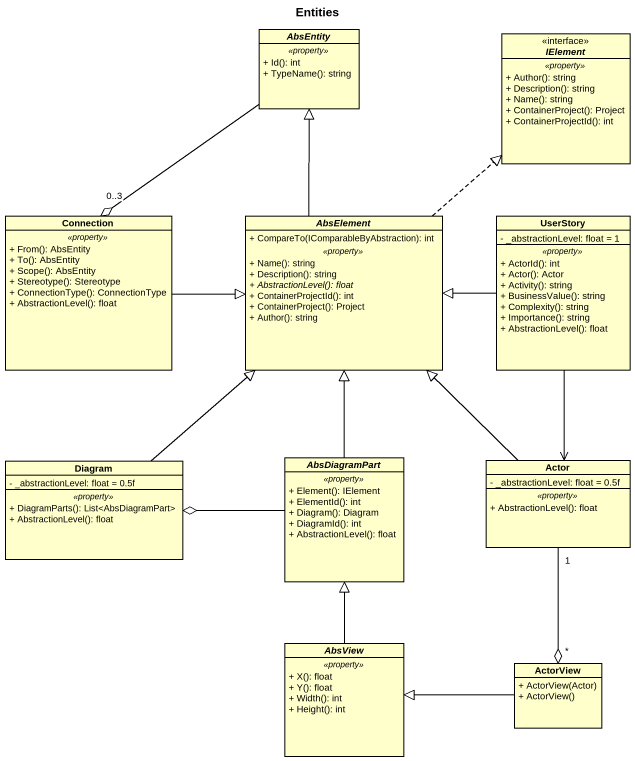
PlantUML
@startuml
title Entities
hide circle
hide empty members
skinparam classAttributeIconSize 0
abstract class AbsEntity {
  .. <<property>> ..
  + Id(): int
  + TypeName(): string
}
interface IElement <<interface>> {
  .. <<property>> ..
  + Author(): string
  + Description(): string
  + Name(): string
  + ContainerProject(): Project
  + ContainerProjectId(): int
}
class Connection {
  .. <<property>> ..
  + From(): AbsEntity
  + To(): AbsEntity
  + Scope(): AbsEntity
  + Stereotype(): Stereotype
  + ConnectionType(): ConnectionType
  + AbstractionLevel(): float
}
abstract class AbsElement {
  + CompareTo(IComparableByAbstraction): int
  .. <<property>> ..
  + Name(): string
  + Description(): string
  {abstract} + AbstractionLevel(): float
  + ContainerProjectId(): int
  + ContainerProject(): Project
  + Author(): string
}
class UserStory {
  - _abstractionLevel: float = 1
  .. <<property>> ..
  + ActorId(): int
  + Actor(): Actor
  + Activity(): string
  + BusinessValue(): string
  + Complexity(): string
  + Importance(): string
  + AbstractionLevel(): float
}
class Diagram {
  - _abstractionLevel: float = 0.5f
  .. <<property>> ..
  + DiagramParts(): List<AbsDiagramPart>
  + AbstractionLevel(): float
}
abstract class AbsDiagramPart {
  .. <<property>> ..
  + Element(): IElement
  + ElementId(): int
  + Diagram(): Diagram
  + DiagramId(): int
  + AbstractionLevel(): float
}
class "Actor" as Actor_ {
  - _abstractionLevel: float = 0.5f
  .. <<property>> ..
  + AbstractionLevel(): float
}
abstract class AbsView {
  .. <<property>> ..
  + X(): float
  + Y(): float
  + Width(): int
  + Height(): int
}
class ActorView {
  + ActorView(Actor)
  + ActorView()
}
AbsEntity --o "0..3" Connection
Connection -right-|> AbsElement
AbsElement -up-|> AbsEntity
AbsElement .up.|> IElement
UserStory -left-|> AbsElement
UserStory --> Actor_
Diagram -up-|> AbsElement
AbsDiagramPart -up-|> AbsElement
AbsDiagramPart -left-o Diagram
Actor_ -up-|> AbsElement
Actor_ "1" --o "*" ActorView
AbsView -up-|> AbsDiagramPart
ActorView -left-|> AbsView
@enduml
